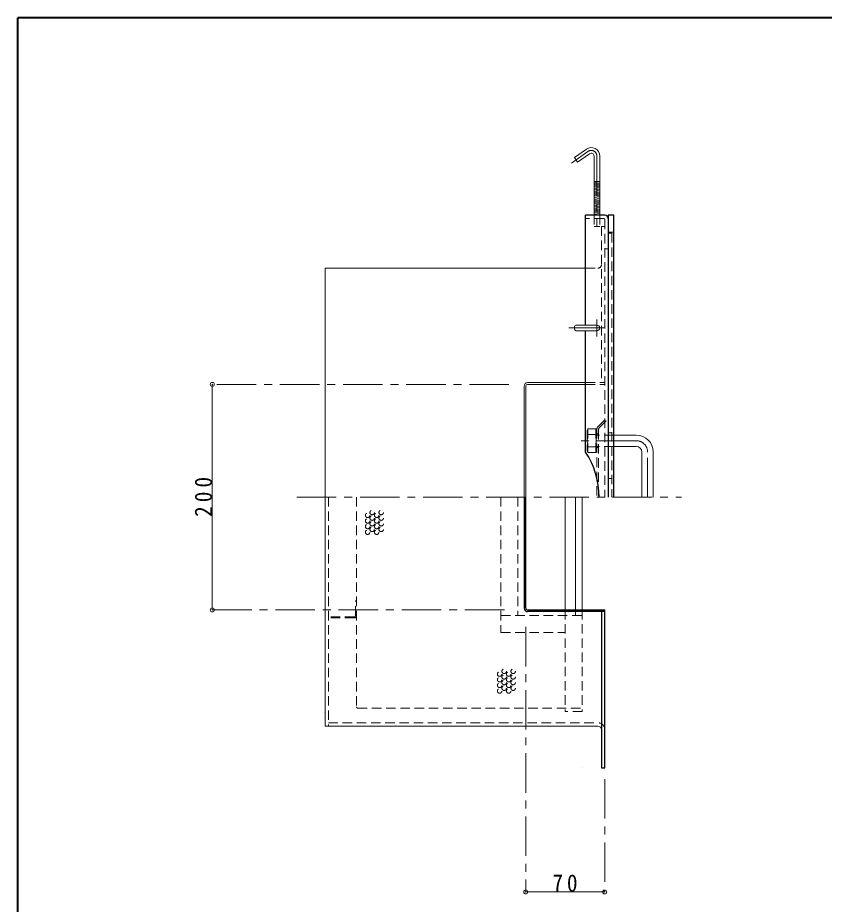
# Model space of a CAD drawing. Units: millimetres at full size, sheet at 1:7; details may follow other scales. Extents: x -1487 to 1348, y -983 to 984.
# Drawn here: x -1487 to -772, y 198 to 984 of the extents above; entities that cross this region are included whole.
import ezdxf

# ---------------------------------------------------------------- set-up
doc = ezdxf.new("R2010")
doc.units = ezdxf.units.MM
doc.header["$LTSCALE"] = 7
doc.header["$PDMODE"] = 32
doc.header["$PDSIZE"] = 3.5
doc.linetypes.add('CHAIN1', pattern=[8, 5, -1, 1, -1])
doc.linetypes.add('DASHED1', pattern=[1.8, 1.2, -0.6])
doc.layers.add('0-A', color=4, linetype='Continuous', lineweight=9)
doc.styles.add('ＭＳ ゴシック', font='')
doc.styles.get('ＭＳ ゴシック').set_extended_font_data('MS Gothic')

msp = doc.modelspace()

# ---------------------------------------------------------------- linework, layer by layer
at = {"layer": '0-A', "color": 1, "lineweight": 40}
for p in [(-1487.357, -983.487), (1347.643, 983.513)]:
    msp.add_line(p, (-1487.357, 983.513), dxfattribs=at)
at = {"layer": '0-A', "linetype": 'CHAIN1'}
for p, q in [((-981.725, 865.004), (-996.451, 854.693)), ((-973.857, 860.908), (-973.857, 798.513)), ((-973.857, 716.013), (-973.857, 701.013)), ((-966.357, 708.513), (-998.789, 708.513)), ((-1051.857, 658.513), (-1314.857, 658.513)), ((-938.857, 608.513), (-992.357, 608.513)), ((-928.857, 558.513), (-928.857, 598.513)), ((-1239.857, 558.513), (-898.857, 558.513)), ((-1314.857, 458.513), (-1051.857, 458.513)), ((-1036.857, 443.513), (-1036.857, 208.513)), ((-966.857, 308.513), (-966.857, 208.513))]:
    msp.add_line(p, q, dxfattribs=at)
at = {"layer": '0-A', "color": 7, "lineweight": 18}
for p, q in [((-983.159, 867.052), (-993.789, 859.609)), ((-976.357, 860.908), (-976.357, 808.513)), ((-971.357, 860.908), (-971.357, 808.513)), ((-973.857, 711.013), (-992.355, 711.013)), ((-973.857, 706.013), (-992.355, 706.013)), ((-1038.357, 558.513), (-1038.357, 657.013)), ((-1036.857, 558.513), (-1036.857, 657.013)), ((-1035.357, 660.013), (-983.857, 660.013)), ((-1035.357, 658.513), (-983.857, 658.513)), ((-958.857, 613.513), (-938.857, 613.513)), ((-958.857, 603.513), (-938.857, 603.513)), ((-933.857, 558.513), (-933.857, 598.513)), ((-923.857, 558.513), (-923.857, 598.513)), ((-1214.857, 355.513), (-1214.857, 558.513)), ((-1001.857, 558.513), (-1001.857, 458.513)), ((-992.857, 558.513), (-992.857, 458.513)), ((-986.857, 558.513), (-986.857, 458.513)), ((-972.857, 355.513), (-1214.857, 355.513))]:
    msp.add_line(p, q, dxfattribs=at)
at = {"layer": '0-A'}
for p, q in [((-971.357, 838.412), (-976.357, 838.412)), ((-976.357, 837.542), (-971.357, 837.95)), ((-976.357, 836.538), (-971.357, 836.947)), ((-976.357, 835.535), (-971.357, 835.943)), ((-976.357, 834.532), (-971.357, 834.94)), ((-976.357, 833.528), (-971.357, 833.937)), ((-976.357, 832.525), (-971.357, 832.933)), ((-976.357, 831.522), (-971.357, 831.93)), ((-976.357, 830.518), (-971.357, 830.927)), ((-976.357, 829.515), (-971.357, 829.923)), ((-976.357, 828.512), (-971.357, 828.92)), ((-976.357, 827.508), (-971.357, 827.917)), ((-976.357, 826.505), (-971.357, 826.913)), ((-976.357, 825.502), (-971.357, 825.91)), ((-976.357, 824.498), (-971.357, 824.907)), ((-976.357, 823.495), (-971.357, 823.903)), ((-976.357, 822.492), (-971.357, 822.9)), ((-976.357, 821.488), (-971.357, 821.897)), ((-976.357, 820.485), (-971.357, 820.893)), ((-976.357, 819.482), (-971.357, 819.89)), ((-976.357, 818.478), (-971.357, 818.887)), ((-976.357, 817.475), (-971.357, 817.883)), ((-976.357, 816.472), (-971.357, 816.88)), ((-976.357, 815.468), (-971.357, 815.877)), ((-976.357, 814.465), (-971.357, 814.873)), ((-976.357, 813.462), (-971.357, 813.87)), ((-976.357, 812.458), (-971.357, 812.867)), ((-976.357, 811.455), (-971.357, 811.863)), ((-976.357, 810.452), (-971.357, 810.86)), ((-976.357, 809.448), (-971.357, 809.857)), ((-975.524, 808.513), (-971.357, 808.853)), ((-1214.857, 558.513), (-1214.857, 761.513)), ((-1214.857, 761.513), (-983.857, 761.513)), ((-1314.857, 658.513), (-1314.857, 458.513)), ((-1215.357, 367.948), (-1215.346, 367.96)), ((-986.754, 318.513), (-986.857, 318.616)), ((-1036.857, 208.513), (-966.857, 208.513))]:
    msp.add_line(p, q, dxfattribs=at)
at = {"layer": '0-A', "color": 5, "lineweight": 25}
for p, q in [((-966.857, 808.513), (-983.857, 808.513)), ((-983.857, 711.013), (-983.857, 808.513)), ((-958.857, 808.513), (-963.857, 808.513)), ((-963.857, 808.513), (-963.857, 558.513)), ((-958.857, 558.513), (-958.857, 808.513)), ((-983.857, 598.513), (-983.857, 706.013)), ((-1038.357, 558.513), (-1038.357, 460.013)), ((-1036.857, 460.013), (-1036.857, 558.513)), ((-1035.357, 458.513), (-966.857, 458.513)), ((-966.857, 457.013), (-1035.357, 457.013)), ((-969.857, 457.013), (-969.857, 318.513)), ((-966.857, 318.513), (-966.857, 458.513)), ((-969.857, 318.513), (-966.857, 318.513))]:
    msp.add_line(p, q, dxfattribs=at)
at = {"layer": '0-A', "color": 7, "linetype": 'DASHED1', "lineweight": 18}
for p, q in [((-967.857, 805.513), (-983.857, 805.513)), ((-966.857, 804.513), (-966.857, 558.513)), ((-958.857, 793.513), (-963.857, 793.513)), ((-963.857, 778.513), (-966.857, 778.513))]:
    msp.add_line(p, q, dxfattribs=at)
at = {"layer": '0-A', "linetype": 'DASHED1'}
for p, q in [((-976.357, 808.513), (-976.357, 798.513)), ((-971.357, 808.513), (-971.357, 798.513)), ((-971.357, 798.513), (-976.357, 798.513)), ((-960.657, 792.513), (-963.857, 792.513)), ((-960.657, 792.513), (-960.657, 558.513)), ((-983.857, 761.513), (-972.857, 761.513)), ((-983.857, 660.013), (-966.857, 660.013)), ((-983.857, 658.513), (-966.857, 658.513)), ((-972.979, 620.892), (-963.857, 630.013)), ((-971.479, 620.27), (-963.857, 627.892)), ((-981.857, 619.013), (-982.357, 617.513)), ((-982.357, 617.513), (-982.357, 599.513)), ((-982.357, 617.513), (-981.857, 614.013)), ((-974.857, 619.013), (-981.857, 619.013)), ((-981.857, 619.013), (-981.857, 598.013)), ((-974.857, 614.013), (-981.857, 614.013)), ((-974.857, 619.013), (-974.857, 598.013)), ((-974.357, 617.513), (-974.357, 599.513)), ((-958.857, 613.513), (-974.357, 613.513)), ((-973.857, 618.77), (-973.857, 558.513)), ((-972.357, 614.513), (-973.857, 614.513)), ((-972.357, 618.149), (-972.357, 558.513)), ((-960.657, 615.513), (-963.857, 615.513)), ((-974.357, 608.513), (-974.857, 603.013)), ((-981.857, 598.013), (-982.357, 599.513)), ((-974.857, 603.013), (-981.857, 603.013)), ((-974.857, 598.013), (-981.857, 598.013)), ((-974.857, 603.013), (-974.357, 599.513)), ((-974.357, 599.513), (-974.857, 598.013)), ((-958.857, 603.513), (-974.357, 603.513)), ((-972.357, 602.513), (-973.857, 602.513)), ((-960.657, 575.096), (-963.857, 575.096)), ((-1211.857, 558.513), (-1211.857, 355.513)), ((-1186.857, 558.513), (-1186.857, 372.513)), ((-1058.857, 558.513), (-1058.857, 438.513)), ((-1043.857, 558.513), (-1043.857, 453.513)), ((-1187.857, 453.513), (-1187.857, 466.513)), ((-1186.857, 466.513), (-1187.857, 466.513)), ((-1001.857, 458.513), (-1001.857, 368.513)), ((-992.857, 458.513), (-992.857, 453.513)), ((-986.857, 458.513), (-986.857, 368.513)), ((-1188.857, 452.513), (-1211.857, 452.513)), ((-1188.857, 451.513), (-1211.857, 451.513)), ((-1058.857, 453.513), (-986.857, 453.513)), ((-1058.857, 438.513), (-1001.857, 438.513)), ((-1185.857, 371.513), (-986.857, 371.513)), ((-986.857, 368.513), (-1001.857, 368.513)), ((-1211.857, 358.513), (-972.857, 358.513))]:
    msp.add_line(p, q, dxfattribs=at)
at = {"layer": '0-A', "color": 7, "lineweight": 18}
msp.add_lwpolyline([(-980.291, 862.956), (-990.921, 855.513), (-993.789, 859.609)], dxfattribs=at)
at = {"layer": '0-A', "linetype": 'DASHED1'}
for points in [[(-966.857, 798.513), (-969.857, 798.513), (-969.857, 660.013)], [(-981.857, 614.013), (-982.357, 608.513), (-981.857, 603.013), (-982.357, 599.513)], [(-974.857, 619.013), (-974.357, 617.513), (-974.857, 614.013), (-974.357, 608.513)]]:
    msp.add_lwpolyline(points, dxfattribs=at)
for centre in [(-1177.088, 542.442), (-1173.088, 544.942), (-1169.088, 542.442), (-1165.088, 544.942), (-1177.088, 537.442), (-1177.088, 532.442), (-1173.088, 539.942), (-1173.088, 534.942), (-1169.088, 537.442), (-1169.088, 532.442), (-1165.088, 539.942), (-1165.088, 534.942), (-1177.088, 527.442), (-1173.088, 529.942), (-1169.088, 527.442), (-1165.088, 529.942), (-1060.055, 401.666), (-1056.055, 404.166), (-1056.055, 399.166), (-1052.055, 401.666), (-1048.055, 404.166), (-1048.055, 399.166), (-1060.055, 396.666), (-1060.055, 391.666), (-1056.055, 394.166), (-1052.055, 396.666), (-1052.055, 391.666), (-1048.055, 394.166), (-1060.055, 386.666), (-1056.055, 389.166), (-1052.055, 386.666), (-1048.055, 389.166)]:
    msp.add_circle(centre, 2, dxfattribs=at)
at = {"layer": '0-A', "color": 7, "lineweight": 18}
for centre, radius, start, end in [((-978.857, 860.908), 7.5, 0, 125), ((-978.857, 860.908), 2.5, 0, 125), ((-973.857, 708.513), 2.5, 270, 90), ((-1035.357, 657.013), 3, 90, 180), ((-1035.357, 657.013), 1.5, 90, 180), ((-938.857, 598.513), 15, 0, 90), ((-938.857, 598.513), 5, 0, 90), ((-972.857, 352.513), 3, 0, 90)]:
    msp.add_arc(centre, radius, start, end, dxfattribs=at)
at = {"layer": '0-A', "linetype": 'CHAIN1'}
for centre, radius, end in [((-978.857, 860.908), 5, 125), ((-938.857, 598.513), 10, 90)]:
    msp.add_arc(centre, radius, 0, end, dxfattribs=at)
at = {"layer": '0-A', "color": 7, "linetype": 'DASHED1', "lineweight": 18}
msp.add_arc((-967.857, 804.513), 1, 0, 90, dxfattribs=at)
at = {"layer": '0-A', "color": 5, "lineweight": 25}
for centre, radius, start, end in [((-966.857, 805.513), 3, 0, 90), ((-1044.524, 558.513), 72.667, 0, 33.39849), ((-1035.357, 460.013), 3, 180, 270), ((-1035.357, 460.013), 1.5, 180, 270)]:
    msp.add_arc(centre, radius, start, end, dxfattribs=at)
at = {"layer": '0-A', "linetype": 'DASHED1'}
for centre, radius, start, end in [((-972.857, 764.513), 3, 270, 0), ((-970.857, 618.77), 3, 135, 180), ((-969.357, 618.149), 3, 135, 180), ((-1188.857, 453.513), 1, 270, 0), ((-1188.857, 453.513), 2, 270, 0), ((-1185.857, 372.513), 1, 180, 270), ((-972.857, 352.513), 6, 0, 90)]:
    msp.add_arc(centre, radius, start, end, dxfattribs=at)
at = {"layer": '0-A', "color": 7, "lineweight": 18}
msp.add_ellipse((-992.345, 708.513), major_axis=(0, -2.5), ratio=0.57, start_param=3.1415927, end_param=6.2831853, dxfattribs=at)
at = {"layer": '0-A'}
for p in [(-1314.857, 658.513), (-1314.857, 458.513), (-1036.857, 208.513), (-966.857, 208.513)]:
    msp.add_point(p, dxfattribs=at)

# ---------------------------------------------------------------- texts
at = {"layer": '0-A', "color": 7, "insert": (-1314.857, 541.013), "char_height": 15.4, "attachment_point": 7, "rotation": 90, "style": 'ＭＳ ゴシック'}
msp.add_mtext('\\T1.38;\\W0.9;200', dxfattribs=at)
at = {"layer": '0-A', "color": 7, "insert": (-1013.232, 208.513), "char_height": 15.4, "attachment_point": 7, "style": 'ＭＳ ゴシック'}
msp.add_mtext('\\T1.36;\\W0.9;70', dxfattribs=at)

doc.saveas('drawing.dxf')
